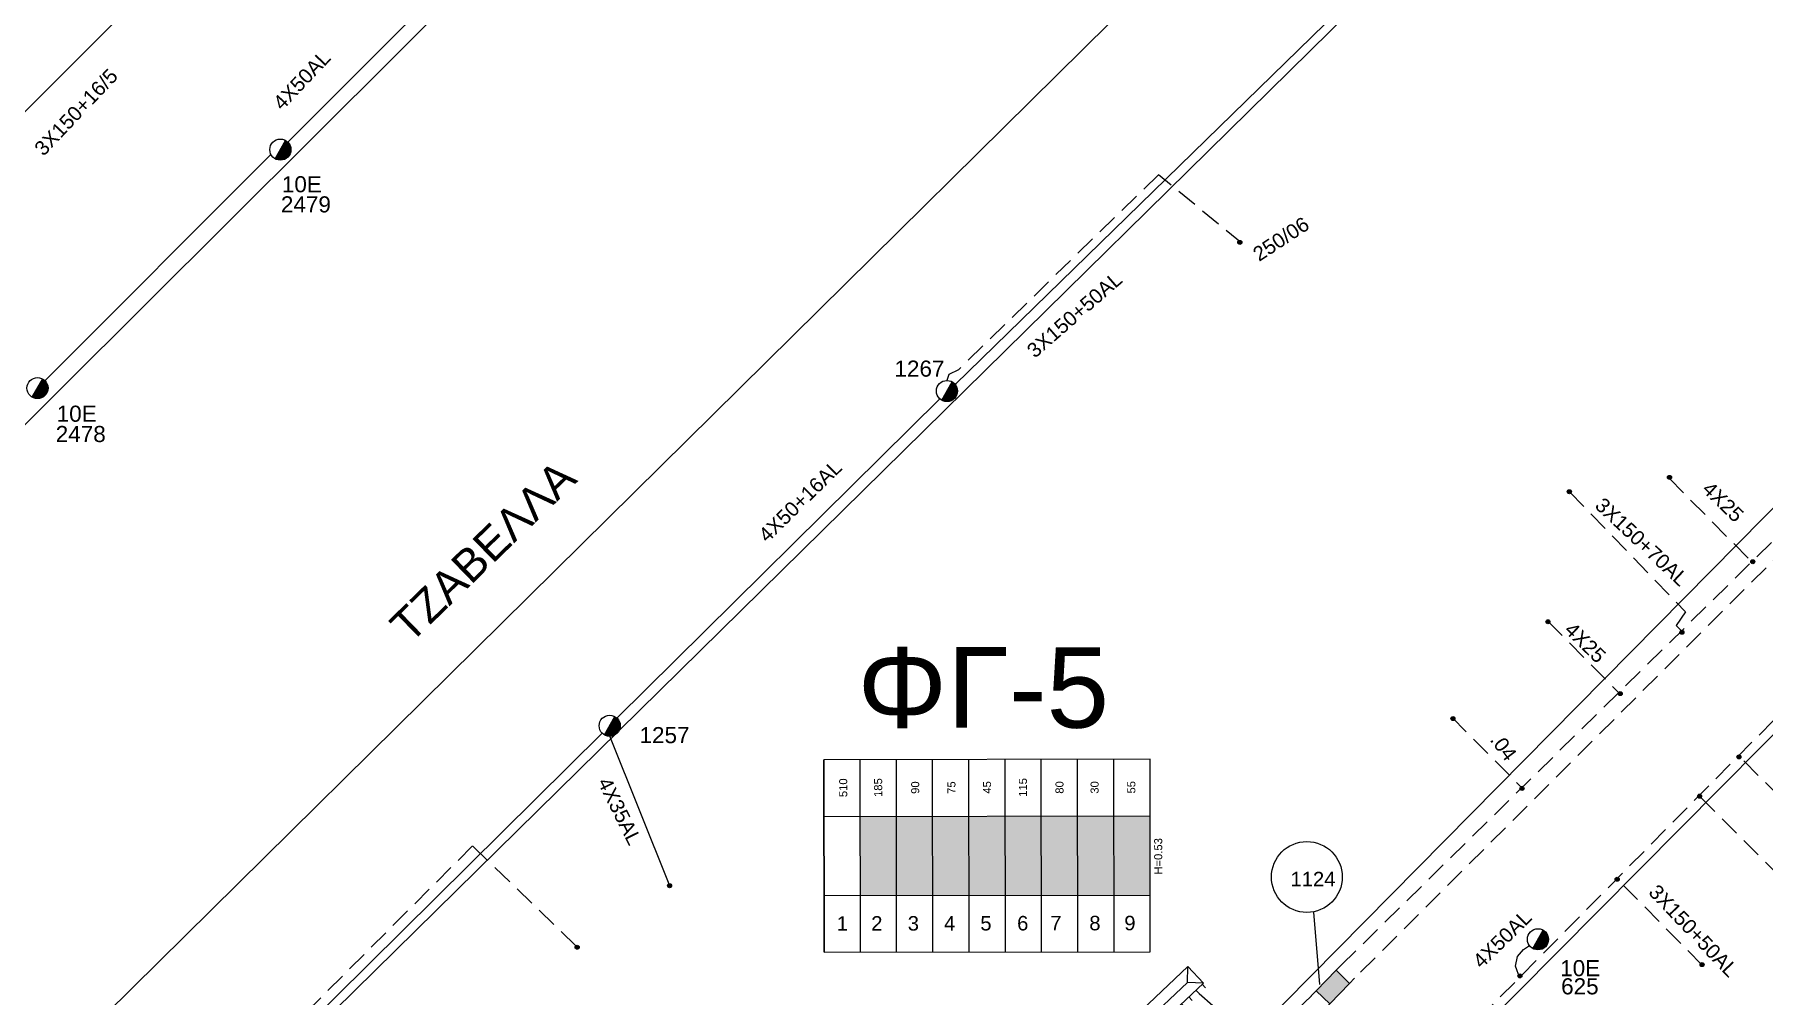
# Model space of a CAD drawing. Header units: millimetres. Extents: x 751 to 1825, y 358 to 872.
# Drawn here: x 1209 to 1316.4, y 517.1 to 576.8 of the extents above; entities that cross this region are included whole.
import ezdxf
from ezdxf.enums import TextEntityAlignment as Align

# ---------------------------------------------------------------- set-up
doc = ezdxf.new("R2010")
doc.units = ezdxf.units.MM
doc.linetypes.add('DASHED', pattern=[19.05, 12.7, -6.35])
for name, color, linetype in [('Link Box 4 Διευθύνσεων', 7, 'Continuous'), ('Άγνωστα', 7, 'Continuous'), ('Ασφαλειοκιβώτια Χ.Τ 9 αναχωρήσεων', 7, 'Continuous'), ('Γυμνά εναέρια ΧΤ (3Φ)   4x35AL', 7, 'Continuous'), ('Γυμνά εναέρια ΧΤ (3Φ)   4x50AL', 7, 'Continuous'), ('Γυμνά εναέρια ΧΤ και ΦΟΠ (3Φ)   4x50+16AL', 7, 'Continuous'), ('Επιγραφές - Σχήματα', 7, 'Continuous'), ('Καλώδια ΧΤ   3x150+50AL', 7, 'DASHED'), ('Καλώδια ΧΤ   3x150AL+50CU', 7, 'DASHED'), ('Στύλος ΦΜ', 7, 'Continuous'), ('Στύλος ΦΜ @ 1', 7, 'Continuous'), ('Συνδέσεις', 7, 'Continuous'), ('Υποσταθμός πόλεως', 7, 'Continuous'), ('Υπόβαθρο ΔΕΗ', 7, 'Continuous'), ('Υπόγεια Καλώδια Δικτύου ΧΤ   .04', 7, 'DASHED'), ('Υπόγεια καλώδια Δικτύου ΧΤ και Παρ. ΧΤ - 3X150+70 AL', 7, 'DASHED'), ('Υπόγεια καλώδια Παροχών ΧΤ   4x25', 7, 'DASHED'), ('Υπόγεια καλώδια Παροχών ΧΤ   4x50AL', 7, 'DASHED')]:
    doc.layers.add(name, color=color, linetype=linetype)
doc.styles.get("Standard").update_dxf_attribs({"font": 'arial.ttf'})
doc.linetypes.add('SYN_LINE', pattern='A,0.5,-0.0001,["/\\/\\/\\/",Standard,S=0.1,R=0,X=0,Y=-0.05],-0.25', length=0.7501)

# ---------------------------------------------------------------- blocks, each defined once
blk = doc.blocks.new('ΑΣΦΑΛΕΙΟΚΙΒΩΤΙΟ ΥΠΟΣΤΑΘΜΟΥ 9 ΑΝΑΧΩΡΗΣΕΩΝ')
at = {"layer": 'Ασφαλειοκιβώτια Χ.Τ 9 αναχωρήσεων', "ltscale": 40}
for p, q in [((-23.8, 40.36), (24.02, 40.36)), ((-9.72, 40.36), (-9.72, -40.64)), ((9.94, 40.36), (9.94, -40.64)), ((-23.8, 31.36), (24.02, 31.36)), ((-23.8, 22.36), (24.02, 22.36)), ((-23.8, 13.36), (24.02, 13.36)), ((-23.8, 4.36), (24.02, 4.36)), ((-23.8, -4.64), (24.02, -4.64)), ((-23.8, -13.64), (24.02, -13.64)), ((-23.8, -22.64), (24.02, -22.64)), ((-23.8, -31.64), (24.02, -31.64))]:
    blk.add_line(p, q, dxfattribs=at)
at = {"layer": 'Ασφαλειοκιβώτια Χ.Τ 9 αναχωρήσεων'}
blk.add_lwpolyline([(-23.8, -40.64), (24.02, -40.64), (24.02, 40.36), (-23.8, 40.36)], close=True, dxfattribs=at)
for s, p in [('1', (-18.45, 37.24)), ('2', (-18.45, 28.67)), ('3', (-18.45, 19.6)), ('4', (-18.45, 10.58)), ('5', (-18.45, 1.57)), ('6', (-18.45, -7.57)), ('7', (-18.45, -15.81)), ('8', (-18.45, -25.5)), ('9', (-18.45, -34.19))]:
    blk.add_text(s, height=3.6, rotation=270, dxfattribs=at).set_placement(p)
at = {"layer": 'Ασφαλειοκιβώτια Χ.Τ 9 αναχωρήσεων', "ltscale": 40}
for tag, height, p in [('ΟΝΟΜΑ', 5, (-0.16, 44.31)), ('ΚΕΙΜΕΝΟ 1', 2, (17.06, 35.59)), ('ΚΕΙΜΕΝΟ 2', 2, (17.06, 26.88)), ('ΚΕΙΜΕΝΟ 3', 2, (17.06, 17.69)), ('ΚΕΙΜΕΝΟ 4', 2, (17.06, 8.71)), ('ΚΕΙΜΕΝΟ 5', 2, (17.06, -0.13)), ('ΚΕΙΜΕΝΟ 6', 2, (17.06, -9.05)), ('ΚΕΙΜΕΝΟ 7', 2, (17.06, -18.13)), ('ΚΕΙΜΕΝΟ 8', 2, (17.06, -26.85)), ('ΚΕΙΜΕΝΟ 9', 2, (17.06, -35.99)), ('ΣΧ', 2, (-0.1, -42.64))]:
    blk.add_attdef(tag, text='', height=height, dxfattribs=at).set_placement(p, align=Align.MIDDLE_CENTER)
blk = doc.blocks.new('ΥΠΑΡΧΩΝ ΤΣΙΜΕΝΤΕΝΙΟΣ ΣΤΥΛΟΣ')
at = {"layer": 'Στύλος ΦΜ'}
blk.add_hatch(color=256, dxfattribs=at).paths.add_polyline_path([(-1.29, -2.28, 0.574793), (2.62, 0, 0.268822), (1.3, 2.27)])
blk.add_line((-1.29, -2.28), (1.3, 2.27), dxfattribs=at)
blk.add_circle((0, 0), 2.62, dxfattribs=at)
at = {"layer": 'Στύλος ΦΜ', "flags": 4}
for tag, p in [('ΑΡΙΘΜΟΣ', (-4.68, 8.05)), ('ΤΥΠΟΣ', (-4.91, 3.03))]:
    blk.add_attdef(tag, p, '', height=4, dxfattribs=at)
blk = doc.blocks.new('_ΣΥΝΔΕΣΗ')
at = {"layer": 'Συνδέσεις', "linetype": 'SYN_LINE', "ltscale": 40}
blk.add_hatch(color=256, dxfattribs=at).paths.add_polyline_path([(0.5, -0.01, 1), (-0.5, -0.01, 1)])
at = {"layer": 'Συνδέσεις'}
blk.add_circle((0, -0.01), 0.5, dxfattribs=at)
blk = doc.blocks.new('LINK BOX 4 ΑΝΑΧΩΡΗΣΕΩΝ')
at = {"layer": 'Link Box 4 Διευθύνσεων', "ltscale": 40}
blk.add_hatch(color=256, dxfattribs=at).paths.add_polyline_path([(-3.54, 0), (-3.54, -4.67), (3.54, -4.67), (3.54, 0)])
for p, q in [((-3.54, 0), (-5.33, 0)), ((5.33, 0), (3.54, 0)), ((-3.54, -4.67), (-5.33, -4.67)), ((5.33, -4.67), (3.54, -4.67))]:
    blk.add_line(p, q, dxfattribs=at)
blk.add_lwpolyline([(-3.54, -4.67), (-3.54, 0), (3.54, 0), (3.54, -4.67)], close=True, dxfattribs=at)
blk = doc.blocks.new('ΥΠΟΣΤΑΘΜΟΣ ΠΟΛΕΩΣ 9 ΑΝΑΧΩΡΗΣΕΩΝ')
at = {"layer": 'Υποσταθμός πόλεως', "ltscale": 40}
for p, q in [((-9.63, -2.82), (-9.63, -4)), ((-7.12, -2.82), (-7.12, -4)), ((-4.84, -2.82), (-4.84, -4)), ((-2.36, -2.82), (-2.36, -4)), ((0.09, -2.82), (0.09, -4)), ((2.55, -2.82), (2.55, -4)), ((5.02, -2.82), (5.02, -4)), ((7.48, -2.82), (7.48, -4)), ((9.61, -2.82), (9.61, -4))]:
    blk.add_line(p, q, dxfattribs=at)
blk.add_lwpolyline([(-10.02, 2.82), (10.02, 2.82), (10.02, -2.82), (-10.02, -2.82)], close=True, dxfattribs=at)
for points in [[(-7.21, 0), (-10.02, 2.82)], [(-10.02, -2.82), (-7.21, 0)], [(-7.21, 0), (7.21, 0)], [(7.21, 0), (10.02, 2.82)], [(10.02, -2.82), (7.21, 0)]]:
    blk.add_lwpolyline(points, dxfattribs=at)
at = {"layer": 'Υποσταθμός πόλεως', "linetype": 'SYN_LINE', "ltscale": 40, "flags": 1}
for tag, p in [('ΜΕΤΑΣΧΗΜΑΤΙΣΜΟΣ', (10.79, 1.71)), ('ΙΣΧΥΣ', (10.77, -1.08)), ('ΑΡΙΘΜΟΣ', (10.89, -3.8))]:
    blk.add_attdef(tag, p, '', height=1.8, dxfattribs=at)

msp = doc.modelspace()

# ---------------------------------------------------------------- hatches: boundary and pattern name
at = {"layer": 'Ασφαλειοκιβώτια Χ.Τ 9 αναχωρήσεων', "ltscale": 0.1}
for color, points in [(1, [(1260.32, 528.22), (1260.32, 523.31), (1262.57, 523.31), (1262.57, 528.23)]), (6, [(1262.57, 528.23), (1262.57, 523.31), (1264.82, 523.32), (1264.82, 528.23)]), (85, [(1264.82, 528.23), (1264.82, 523.32), (1267.07, 523.32), (1267.07, 528.23)]), (27, [(1267.07, 528.23), (1267.07, 523.32), (1269.32, 523.32), (1269.32, 528.24)]), (5, [(1269.32, 523.32), (1271.57, 523.33), (1271.57, 528.24), (1269.32, 528.24)]), (2, [(1271.57, 523.33), (1273.82, 523.33), (1273.82, 528.24), (1271.57, 528.24)]), (173, [(1276.07, 528.25), (1273.82, 528.24), (1273.82, 523.33), (1276.07, 523.33)]), (30, [(1276.07, 523.33), (1278.32, 523.33), (1278.32, 528.25), (1276.07, 528.25)])]:
    msp.add_hatch(color=color, dxfattribs=at).paths.add_polyline_path(points)

# ---------------------------------------------------------------- linework, layer by layer
at = {"layer": 'Άγνωστα', "color": 30, "ltscale": 0.1}
msp.add_lwpolyline([(1200.12, 563.68), (1231.11, 594.66)], dxfattribs=at)
at = {"layer": 'Άγνωστα', "color": 85, "linetype": 'DASHED', "ltscale": 0.1}
msp.add_lwpolyline([(1288.33, 517.07), (1285.07, 513.93), (1281.37, 517.21)], dxfattribs=at)
at = {"layer": 'Γυμνά εναέρια ΧΤ (3Φ)   4x35AL', "color": 85, "linetype": 'SYN_LINE', "ltscale": 10}
msp.add_lwpolyline([(1248.5, 523.9), (1244.76, 533.2)], dxfattribs=at)
at = {"layer": 'Γυμνά εναέρια ΧΤ (3Φ)   4x50AL', "color": 5, "ltscale": 0.1}
for points in [[(1224.77, 570.09), (1239.35, 584.66)], [(1209.69, 555.28), (1223.73, 569.34)]]:
    msp.add_lwpolyline(points, dxfattribs=at)
at = {"layer": 'Γυμνά εναέρια ΧΤ και ΦΟΠ (3Φ)   4x50+16AL', "color": 85, "ltscale": 0.1}
for points in [[(1266.21, 555.05), (1292.46, 580.66)], [(1245.2, 534.33), (1265.27, 554.15)], [(1223.59, 512.9), (1244.29, 533.39)]]:
    msp.add_lwpolyline(points, dxfattribs=at)
at = {"layer": 'Επιγραφές - Σχήματα', "ltscale": 0.1}
msp.add_lwpolyline([(1288.47, 522.28), (1288.83, 517.79)], dxfattribs=at)
msp.add_circle((1288.05, 524.46), 2.2, dxfattribs=at)
at = {"layer": 'Καλώδια ΧΤ   3x150+50AL', "color": 85, "linetype": 'DASHED', "ltscale": 0.1}
msp.add_lwpolyline([(1284.03, 563.8), (1278.84, 568.07), (1266.41, 555.96), (1265.81, 555.66), (1265.7, 555.3)], dxfattribs=at)
at = {"layer": 'Καλώδια ΧΤ   3x150+50AL', "color": 30, "linetype": 'DASHED', "ltscale": 0.1}
msp.add_lwpolyline([(1312.6, 518.98), (1307.38, 524.28)], dxfattribs=at)
at = {"layer": 'Καλώδια ΧΤ   3x150AL+50CU', "color": 30, "linetype": 'DASHED', "ltscale": 0.1}
for points in [[(1350.59, 569.91), (1350, 570.27), (1343.02, 563.38), (1339.49, 566.53), (1291.02, 518.17)], [(1287.05, 514.51), (1287.45, 514.16), (1287.02, 513.34), (1289.61, 509.84), (1276.25, 495.82), (1276.55, 495.59), (1277.35, 495.95), (1286.38, 505.58), (1289.62, 508.8), (1290.33, 509.01), (1290.8, 508.5), (1292.03, 508.88), (1326.76, 544.04)], [(1317.43, 524.48), (1312.49, 529.41)]]:
    msp.add_lwpolyline(points, dxfattribs=at)
at = {"layer": 'Υπόβαθρο ΔΕΗ', "lineweight": -2, "ltscale": 0.1}
msp.add_lwpolyline([(1384.27, 615.51), (1261.85, 491.51), (1224.72, 504.92), (1223.89, 512.45), (1328.63, 615.51), (1372.4, 658.23), (1399.84, 631.21)], close=True, dxfattribs=at)
at = {"layer": 'Υπόβαθρο ΔΕΗ', "ltscale": 0.1}
msp.add_lwpolyline([(1263.38, 606.7), (1284.01, 585.61), (1208.55, 511.08), (1180.12, 518.98), (1179.3, 523.54), (1262.97, 606.87), (1263.09, 606.99), (1263.38, 606.7)], dxfattribs=at)
msp.add_lwpolyline([(1326.52, 484.03), (1319.6, 471.35), (1303.75, 476.82), (1291.91, 480.88), (1282.82, 484.03), (1279.04, 485.42), (1278.31, 494.26), (1351.76, 568.34), (1366.06, 553.95)], close=True, dxfattribs=at)
at = {"layer": 'Υπόγεια Καλώδια Δικτύου ΧΤ   .04', "color": 30, "linetype": 'DASHED', "ltscale": 0.1}
msp.add_lwpolyline([(1297.05, 534.38), (1301.4, 530)], dxfattribs=at)
at = {"layer": 'Υπόγεια καλώδια Δικτύου ΧΤ και Παρ. ΧΤ - 3X150+70 AL', "color": 30, "linetype": 'DASHED', "ltscale": 0.1}
for points in [[(1290.18, 518.98), (1337.98, 565.94), (1342.19, 561.82), (1347.25, 566.63)], [(1304.37, 548.38), (1311.57, 540.93), (1310.98, 540.07), (1311.41, 539.64)]]:
    msp.add_lwpolyline(points, dxfattribs=at)
at = {"layer": 'Υπόγεια καλώδια Δικτύου ΧΤ και Παρ. ΧΤ - 3X150+70 AL', "color": 1, "linetype": 'DASHED', "ltscale": 0.1}
msp.add_lwpolyline([(1242.66, 520.19), (1236.24, 526.39), (1223.72, 513.86), (1222.94, 513.86), (1221.96, 513.13), (1222.22, 512.16), (1222.47, 511.79), (1222.9, 511.79), (1224.07, 504.84), (1235.89, 500.33)], dxfattribs=at)
at = {"layer": 'Υπόγεια καλώδια Παροχών ΧΤ   4x25', "color": 30, "linetype": 'DASHED', "ltscale": 0.1}
for points in [[(1310.54, 549.22), (1315.77, 543.95)], [(1303.02, 540.35), (1307.53, 535.79)], [(1320.13, 526.73), (1314.96, 531.89)]]:
    msp.add_lwpolyline(points, dxfattribs=at)
at = {"layer": 'Υπόγεια καλώδια Παροχών ΧΤ   4x50AL', "color": 30, "linetype": 'DASHED', "ltscale": 0.1}
msp.add_lwpolyline([(1301.28, 518.17), (1301.01, 518.93), (1301.13, 519.53), (1301.51, 519.96), (1301.87, 520.21)], dxfattribs=at)

# ---------------------------------------------------------------- block references
at = {"layer": 'Link Box 4 Διευθύνσεων', "ltscale": 0.1, "xscale": 0.2500000000000421, "yscale": 0.2500000000000421, "zscale": 0.2500000000000421, "rotation": 45.88176775565857}
msp.add_blockref('LINK BOX 4 ΑΝΑΧΩΡΗΣΕΩΝ', (1289.25, 518.03), dxfattribs=at)
at = {"layer": 'Ασφαλειοκιβώτια Χ.Τ 9 αναχωρήσεων', "ltscale": 0.1}
ref = msp.add_blockref('ΑΣΦΑΛΕΙΟΚΙΒΩΤΙΟ ΥΠΟΣΤΑΘΜΟΥ 9 ΑΝΑΧΩΡΗΣΕΩΝ', (1268.16, 525.75), dxfattribs=dict(at, xscale=0.2499999999999497, yscale=0.2499999999999497, zscale=0.2499999999999497, rotation=90.08146222209213))
ref.add_attrib('ΣΧ', 'H=0.53', dxfattribs={"ltscale": 40, "height": 0.5, "rotation": 90.0815}).set_placement((1278.82, 525.74), align=Align.MIDDLE_CENTER)
ref.add_attrib('ΚΕΙΜΕΝΟ 2', '185', dxfattribs={"ltscale": 40, "height": 0.5, "rotation": 90.0815}).set_placement((1261.43, 530.01), align=Align.MIDDLE_CENTER)
ref.add_attrib('ΚΕΙΜΕΝΟ 1', '510', dxfattribs={"ltscale": 40, "height": 0.5, "rotation": 90.0815}).set_placement((1259.26, 530), align=Align.MIDDLE_CENTER)
ref.add_attrib('ΚΕΙΜΕΝΟ 3', '90', dxfattribs={"ltscale": 40, "height": 0.5, "rotation": 90.0815}).set_placement((1263.73, 530.01), align=Align.MIDDLE_CENTER)
ref.add_attrib('ΚΕΙΜΕΝΟ 4', '75', dxfattribs={"ltscale": 40, "height": 0.5, "rotation": 90.0815}).set_placement((1265.98, 530.01), align=Align.MIDDLE_CENTER)
ref.add_attrib('ΚΕΙΜΕΝΟ 5', '45', dxfattribs={"ltscale": 40, "height": 0.5, "rotation": 90.0815}).set_placement((1268.19, 530.02), align=Align.MIDDLE_CENTER)
ref.add_attrib('ΚΕΙΜΕΝΟ 6', '115', dxfattribs={"ltscale": 40, "height": 0.5, "rotation": 90.0815}).set_placement((1270.42, 530.02), align=Align.MIDDLE_CENTER)
ref.add_attrib('ΚΕΙΜΕΝΟ 7', '80', dxfattribs={"ltscale": 40, "height": 0.5, "rotation": 90.0815}).set_placement((1272.69, 530.02), align=Align.MIDDLE_CENTER)
ref.add_attrib('ΚΕΙΜΕΝΟ 8', '30', dxfattribs={"ltscale": 40, "height": 0.5, "rotation": 90.0815}).set_placement((1274.87, 530.02), align=Align.MIDDLE_CENTER)
ref.add_attrib('ΚΕΙΜΕΝΟ 9', '55', dxfattribs={"ltscale": 40, "height": 0.5, "rotation": 90.0815}).set_placement((1277.15, 530.03), align=Align.MIDDLE_CENTER)
at = {"layer": 'Στύλος ΦΜ @ 1', "ltscale": 0.1}
ref = msp.add_blockref('ΥΠΑΡΧΩΝ ΤΣΙΜΕΝΤΕΝΙΟΣ ΣΤΥΛΟΣ', (1224.31, 569.63), dxfattribs=dict(at, xscale=0.25, yscale=0.25, zscale=0.25))
ref.add_attrib('ΤΥΠΟΣ', '2479', (1224.34, 565.73), dxfattribs={"layer": 'Στύλος ΦΜ', "height": 1, "flags": 4})
ref.add_attrib('ΑΡΙΘΜΟΣ', '10E', (1224.4, 566.98), dxfattribs={"layer": 'Στύλος ΦΜ', "height": 1, "flags": 4})
ref = msp.add_blockref('ΥΠΑΡΧΩΝ ΤΣΙΜΕΝΤΕΝΙΟΣ ΣΤΥΛΟΣ', (1265.7, 554.64), dxfattribs=dict(at, xscale=0.25, yscale=0.25, zscale=0.25))
ref.add_attrib('ΤΥΠΟΣ', '1267', (1262.44, 555.53), dxfattribs={"layer": 'Στύλος ΦΜ', "height": 1, "flags": 4})
ref = msp.add_blockref('ΥΠΑΡΧΩΝ ΤΣΙΜΕΝΤΕΝΙΟΣ ΣΤΥΛΟΣ', (1209.23, 554.82), dxfattribs=dict(at, xscale=0.25, yscale=0.25, zscale=0.25))
ref.add_attrib('ΤΥΠΟΣ', '2478', (1210.36, 551.47), dxfattribs={"layer": 'Στύλος ΦΜ', "height": 1, "flags": 4})
ref.add_attrib('ΑΡΙΘΜΟΣ', '10E', (1210.42, 552.73), dxfattribs={"layer": 'Στύλος ΦΜ', "height": 1, "flags": 4})
ref = msp.add_blockref('ΥΠΑΡΧΩΝ ΤΣΙΜΕΝΤΕΝΙΟΣ ΣΤΥΛΟΣ', (1244.76, 533.85), dxfattribs=dict(at, xscale=0.25, yscale=0.25, zscale=0.25))
ref.add_attrib('ΤΥΠΟΣ', '1257', (1246.61, 532.77), dxfattribs={"layer": 'Στύλος ΦΜ', "height": 1, "flags": 4})
ref = msp.add_blockref('ΥΠΑΡΧΩΝ ΤΣΙΜΕΝΤΕΝΙΟΣ ΣΤΥΛΟΣ', (1302.4, 520.59), dxfattribs=dict(at, xscale=0.25, yscale=0.25, zscale=0.25))
ref.add_attrib('ΤΥΠΟΣ', '10E', (1303.78, 518.3), dxfattribs={"layer": 'Στύλος ΦΜ', "height": 1, "flags": 4})
ref.add_attrib('ΑΡΙΘΜΟΣ', '625', (1303.84, 517.17), dxfattribs={"layer": 'Στύλος ΦΜ', "height": 1, "flags": 4})
at = {"layer": 'Συνδέσεις', "ltscale": 0.1, "xscale": 0.25, "yscale": 0.25, "zscale": 0.25}
for p in [(1283.89, 563.87), (1310.57, 549.28), (1304.35, 548.39), (1315.74, 544.04), (1303.02, 540.31), (1311.34, 539.66), (1307.51, 535.85), (1297.12, 534.3), (1314.88, 531.92), (1301.41, 529.96), (1312.44, 529.48), (1248.48, 523.92), (1307.32, 524.32), (1242.74, 520.1), (1312.59, 519.02), (1301.28, 518.32)]:
    msp.add_blockref('_ΣΥΝΔΕΣΗ', p, dxfattribs=at)
at = {"layer": 'Υποσταθμός πόλεως', "xscale": 0.249999999999989, "yscale": 0.249999999999989, "zscale": 0.249999999999989, "rotation": 43.34282942458042}
msp.add_blockref('ΥΠΟΣΤΑΘΜΟΣ ΠΟΛΕΩΣ 9 ΑΝΑΧΩΡΗΣΕΩΝ', (1279.32, 516.66), dxfattribs=at)

# ---------------------------------------------------------------- texts
at = {"layer": 'Άγνωστα', "color": 7, "ltscale": 0.1, "insert": (1208.95, 569.8), "char_height": 0.9, "width": 84.1859, "attachment_point": 1, "rotation": 46.557}
msp.add_mtext('3X150+16/5', dxfattribs=at)
at = {"layer": 'Γυμνά εναέρια ΧΤ (3Φ)   4x35AL', "color": 7, "ltscale": 0.1, "insert": (1244.79, 530.75), "char_height": 0.9, "width": 84.1859, "attachment_point": 1, "rotation": 296.416}
msp.add_mtext('4X35AL', dxfattribs=at)
at = {"layer": 'Γυμνά εναέρια ΧΤ (3Φ)   4x50AL', "color": 7, "ltscale": 0.1, "insert": (1223.77, 572.64), "char_height": 0.9, "width": 84.1859, "attachment_point": 1, "rotation": 46.4647}
msp.add_mtext('4X50AL', dxfattribs=at)
at = {"layer": 'Γυμνά εναέρια ΧΤ και ΦΟΠ (3Φ)   4x50+16AL', "color": 7, "ltscale": 0.1, "insert": (1253.91, 545.82), "char_height": 0.9, "width": 84.1859, "attachment_point": 1, "rotation": 44.4363}
msp.add_mtext('4X50+16AL', dxfattribs=at)
at = {"layer": 'Επιγραφές - Σχήματα', "color": 7, "ltscale": 0.1, "insert": (1284.59, 563.4), "char_height": 0.9, "width": 84.1859, "attachment_point": 1, "rotation": 33.3885}
msp.add_mtext('250/06', dxfattribs=at)
at = {"layer": 'Επιγραφές - Σχήματα', "ltscale": 0.1, "insert": (1236.89, 544.69), "char_height": 2, "attachment_point": 5, "rotation": 44.1698}
msp.add_mtext('ΤΖΑΒΕΛΛΑ', dxfattribs=at)
at = {"layer": 'Επιγραφές - Σχήματα', "insert": (1260.14, 538.73), "char_height": 5, "width": 1.5814, "attachment_point": 1}
msp.add_mtext('ΦΓ-5', dxfattribs=at)
at = {"layer": 'Επιγραφές - Σχήματα', "color": 7, "ltscale": 0.1, "insert": (1287.03, 524.78), "char_height": 0.9, "width": 84.1859, "attachment_point": 1}
msp.add_mtext('1124', dxfattribs=at)
at = {"layer": 'Καλώδια ΧΤ   3x150+50AL', "color": 7, "linetype": 'DASHED', "ltscale": 0.1, "char_height": 0.9, "width": 84.1859, "attachment_point": 1}
for insert, rotation in [((1270.57, 557.32), 41.0511), ((1309.86, 524.08), 313.5544)]:
    msp.add_mtext('3X150+50AL', dxfattribs=dict(at, insert=insert, rotation=rotation))
at = {"layer": 'Υπόγεια Καλώδια Δικτύου ΧΤ   .04', "color": 7, "linetype": 'DASHED', "ltscale": 0.1, "insert": (1300.1, 533.51), "char_height": 0.9, "width": 84.1859, "attachment_point": 1, "rotation": 306.8923}
msp.add_mtext('.04', dxfattribs=at)
at = {"layer": 'Υπόγεια καλώδια Δικτύου ΧΤ και Παρ. ΧΤ - 3X150+70 AL', "color": 7, "linetype": 'DASHED', "ltscale": 0.1, "insert": (1306.49, 548.1), "char_height": 0.9, "width": 84.1859, "attachment_point": 1, "rotation": 316.8707}
msp.add_mtext('3X150+70AL', dxfattribs=at)
at = {"layer": 'Υπόγεια καλώδια Παροχών ΧΤ   4x25', "color": 7, "linetype": 'DASHED', "ltscale": 0.1, "char_height": 0.9, "width": 84.1859, "attachment_point": 1}
for insert, rotation in [((1313.16, 549.11), 315.7577), ((1304.61, 540.37), 315.5403)]:
    msp.add_mtext('4X25', dxfattribs=dict(at, insert=insert, rotation=rotation))
at = {"layer": 'Υπόγεια καλώδια Παροχών ΧΤ   4x50AL', "color": 7, "linetype": 'DASHED', "ltscale": 0.1, "insert": (1298.26, 519.37), "char_height": 0.9, "width": 84.1859, "attachment_point": 1, "rotation": 44.3028}
msp.add_mtext('4X50AL', dxfattribs=at)

doc.saveas('drawing.dxf')
